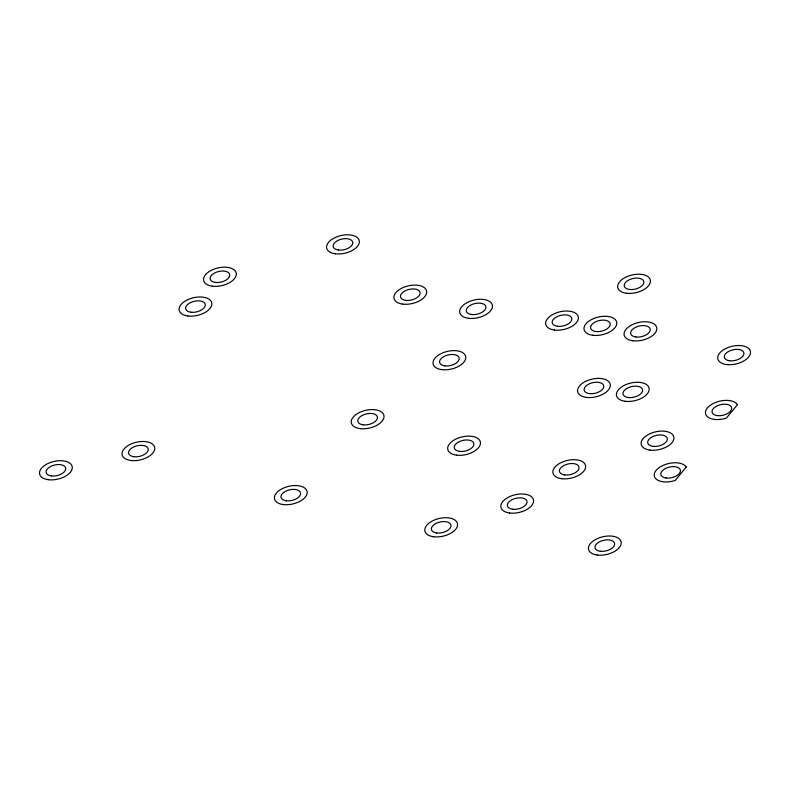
<?xml version="1.0" encoding="UTF-8"?>
<svg xmlns="http://www.w3.org/2000/svg" width="790" height="790" viewBox="0 0 790 790"><rect width="100%" height="100%" fill="white"/><g stroke="black" fill="none" stroke-linecap="round" stroke-linejoin="round"><path stroke-width="1.19" d="M686.243 467.009L675.183 480.478A16.718 9.055 -13.2 0 1 654.91 477.575A16.718 9.055 -13.2 0 1 665.773 464.342A16.718 9.055 -13.2 0 1 686.243 467.009M737.465 404.608L726.405 418.078A16.718 9.055 -13.2 0 1 706.132 415.175A16.718 9.055 -13.2 0 1 716.994 401.942A16.718 9.055 -13.2 0 1 737.465 404.608M726.533 364.526A16.718 9.055 -13.2 0 0 750.5 352.034A16.718 9.055 -13.2 0 0 725.309 348.755A16.718 9.055 -13.2 0 0 726.533 364.526M729.565 360.754A10.023 5.431 -13.2 0 0 743.943 353.258A10.023 5.431 -13.2 0 0 728.834 351.293A10.023 5.431 -13.2 0 0 729.565 360.754M625.206 401.29A16.718 9.055 -13.2 0 0 649.173 388.799A16.718 9.055 -13.2 0 0 623.981 385.52A16.718 9.055 -13.2 0 0 625.206 401.29M628.238 397.518A10.023 5.431 -13.2 0 0 642.616 390.023A10.023 5.431 -13.2 0 0 627.507 388.068A10.023 5.431 -13.2 0 0 628.238 397.518M649.933 450.093A16.718 9.055 -13.2 0 0 673.9 437.611A16.718 9.055 -13.2 0 0 648.708 434.332A16.718 9.055 -13.2 0 0 649.933 450.093M652.965 446.33A10.023 5.431 -13.2 0 0 667.343 438.835A10.023 5.431 -13.2 0 0 652.234 436.87A10.023 5.431 -13.2 0 0 652.965 446.33M561.67 478.691A16.718 9.055 -13.2 0 0 585.637 466.209A16.718 9.055 -13.2 0 0 560.436 462.93A16.718 9.055 -13.2 0 0 561.67 478.691M564.702 474.928A10.023 5.431 -13.2 0 0 579.08 467.433A10.023 5.431 -13.2 0 0 563.961 465.468A10.023 5.431 -13.2 0 0 564.702 474.928M597.23 555.024A16.718 9.055 -13.2 0 0 621.197 542.533A16.718 9.055 -13.2 0 0 596.006 539.254A16.718 9.055 -13.2 0 0 597.23 555.024M600.262 551.252A10.023 5.431 -13.2 0 0 614.64 543.757A10.023 5.431 -13.2 0 0 599.531 541.792A10.023 5.431 -13.2 0 0 600.262 551.252M509.619 513.006A16.718 9.055 -13.2 0 0 533.586 500.514A16.718 9.055 -13.2 0 0 508.395 497.236A16.718 9.055 -13.2 0 0 509.619 513.006M512.651 509.234A10.023 5.431 -13.2 0 0 527.029 501.739A10.023 5.431 -13.2 0 0 511.92 499.774A10.023 5.431 -13.2 0 0 512.651 509.234M433.601 536.736A16.718 9.055 -13.2 0 0 457.568 524.244A16.718 9.055 -13.2 0 0 432.377 520.966A16.718 9.055 -13.2 0 0 433.601 536.736M436.633 532.964A10.023 5.431 -13.2 0 0 451.011 525.478A10.023 5.431 -13.2 0 0 435.902 523.513A10.023 5.431 -13.2 0 0 436.633 532.964M283.205 504.553A16.718 9.055 -13.2 0 0 307.172 492.061A16.718 9.055 -13.2 0 0 281.981 488.793A16.718 9.055 -13.2 0 0 283.205 504.553M286.237 500.781A10.023 5.431 -13.2 0 0 300.615 493.296A10.023 5.431 -13.2 0 0 285.496 491.331A10.023 5.431 -13.2 0 0 286.237 500.781M456.492 455.149A16.718 9.055 -13.2 0 0 480.458 442.667A16.718 9.055 -13.2 0 0 455.257 439.388A16.718 9.055 -13.2 0 0 456.492 455.149M459.523 451.386A10.023 5.431 -13.2 0 0 473.901 443.891A10.023 5.431 -13.2 0 0 458.783 441.926A10.023 5.431 -13.2 0 0 459.523 451.386M586.358 397.39A16.718 9.055 -13.2 0 0 610.334 384.908A16.718 9.055 -13.2 0 0 585.133 381.629A16.718 9.055 -13.2 0 0 586.358 397.39M589.399 393.627A10.023 5.431 -13.2 0 0 603.767 386.132A10.023 5.431 -13.2 0 0 588.659 384.167A10.023 5.431 -13.2 0 0 589.399 393.627M632.849 340.757A16.718 9.055 -13.2 0 0 656.816 328.265A16.718 9.055 -13.2 0 0 631.625 324.996A16.718 9.055 -13.2 0 0 632.849 340.757M635.881 336.984A10.023 5.431 -13.2 0 0 650.259 329.499A10.023 5.431 -13.2 0 0 635.15 327.534A10.023 5.431 -13.2 0 0 635.881 336.984M592.806 335.286A16.718 9.055 -13.2 0 0 616.773 322.794A16.718 9.055 -13.2 0 0 591.582 319.516A16.718 9.055 -13.2 0 0 592.806 335.286M595.838 331.514A10.023 5.431 -13.2 0 0 610.216 324.028A10.023 5.431 -13.2 0 0 595.107 322.063A10.023 5.431 -13.2 0 0 595.838 331.514M554.422 330.032A16.718 9.055 -13.2 0 0 578.389 317.55A16.718 9.055 -13.2 0 0 553.198 314.272A16.718 9.055 -13.2 0 0 554.422 330.032M557.454 326.27A10.023 5.431 -13.2 0 0 571.832 318.775A10.023 5.431 -13.2 0 0 556.723 316.81A10.023 5.431 -13.2 0 0 557.454 326.27M441.798 369.631A16.718 9.055 -13.2 0 0 465.774 357.139A16.718 9.055 -13.2 0 0 440.573 353.871A16.718 9.055 -13.2 0 0 441.798 369.631M444.839 365.859A10.023 5.431 -13.2 0 0 459.207 358.374A10.023 5.431 -13.2 0 0 444.099 356.409A10.023 5.431 -13.2 0 0 444.839 365.859M48.309 479.708A16.718 9.055 -13.2 0 0 72.275 467.216A16.718 9.055 -13.2 0 0 47.084 463.947A16.718 9.055 -13.2 0 0 48.309 479.708M51.34 475.935A10.023 5.431 -13.2 0 0 65.718 468.45A10.023 5.431 -13.2 0 0 50.609 466.485A10.023 5.431 -13.2 0 0 51.34 475.935M130.804 460.481A16.718 9.055 -13.2 0 0 154.771 447.999A16.718 9.055 -13.2 0 0 129.58 444.721A16.718 9.055 -13.2 0 0 130.804 460.481M133.836 456.719A10.023 5.431 -13.2 0 0 148.214 449.224A10.023 5.431 -13.2 0 0 133.105 447.259A10.023 5.431 -13.2 0 0 133.836 456.719M468.49 318.291A16.718 9.055 -13.2 0 0 492.456 305.799A16.718 9.055 -13.2 0 0 467.255 302.521A16.718 9.055 -13.2 0 0 468.49 318.291M471.521 314.519A10.023 5.431 -13.2 0 0 485.899 307.024A10.023 5.431 -13.2 0 0 470.781 305.059A10.023 5.431 -13.2 0 0 471.521 314.519M402.693 304.111A16.718 9.055 -13.2 0 0 426.669 291.629A16.718 9.055 -13.2 0 0 401.468 288.35A16.718 9.055 -13.2 0 0 402.693 304.111M405.734 300.348A10.023 5.431 -13.2 0 0 420.102 292.853A10.023 5.431 -13.2 0 0 404.994 290.888A10.023 5.431 -13.2 0 0 405.734 300.348M335.375 253.817A16.718 9.055 -13.2 0 0 359.341 241.325A16.718 9.055 -13.2 0 0 334.15 238.047A16.718 9.055 -13.2 0 0 335.375 253.817M338.406 250.045A10.023 5.431 -13.2 0 0 352.784 242.55A10.023 5.431 -13.2 0 0 337.676 240.585A10.023 5.431 -13.2 0 0 338.406 250.045M187.882 315.98A16.718 9.055 -13.2 0 0 211.848 303.498A16.718 9.055 -13.2 0 0 186.657 300.22A16.718 9.055 -13.2 0 0 187.882 315.98M190.913 312.218A10.023 5.431 -13.2 0 0 205.291 304.723A10.023 5.431 -13.2 0 0 190.183 302.758A10.023 5.431 -13.2 0 0 190.913 312.218M212.342 286.187A16.718 9.055 -13.2 0 0 236.309 273.705A16.718 9.055 -13.2 0 0 211.108 270.427A16.718 9.055 -13.2 0 0 212.342 286.187M215.374 282.415A10.023 5.431 -13.2 0 0 229.752 274.93A10.023 5.431 -13.2 0 0 214.633 272.965A10.023 5.431 -13.2 0 0 215.374 282.415M360.043 428.605A16.718 9.055 -13.2 0 0 384.019 416.113A16.718 9.055 -13.2 0 0 358.818 412.834A16.718 9.055 -13.2 0 0 360.043 428.605M363.084 424.832A10.023 5.431 -13.2 0 0 377.452 417.337A10.023 5.431 -13.2 0 0 362.343 415.372A10.023 5.431 -13.2 0 0 363.084 424.832M626.46 293.238A16.718 9.055 -13.2 0 0 650.437 280.746A16.718 9.055 -13.2 0 0 625.236 277.468A16.718 9.055 -13.2 0 0 626.46 293.238M629.502 289.466A10.023 5.431 -13.2 0 0 643.87 281.981A10.023 5.431 -13.2 0 0 628.761 280.016A10.023 5.431 -13.2 0 0 629.502 289.466M666.069 478.009A10.023 5.431 -13.2 0 0 680.447 470.524A10.023 5.431 -13.2 0 0 665.338 468.559A10.023 5.431 -13.2 0 0 666.069 478.009M717.3 415.609A10.023 5.431 -13.2 0 0 731.668 408.114A10.023 5.431 -13.2 0 0 716.56 406.149A10.023 5.431 -13.2 0 0 717.3 415.609"/></g></svg>
